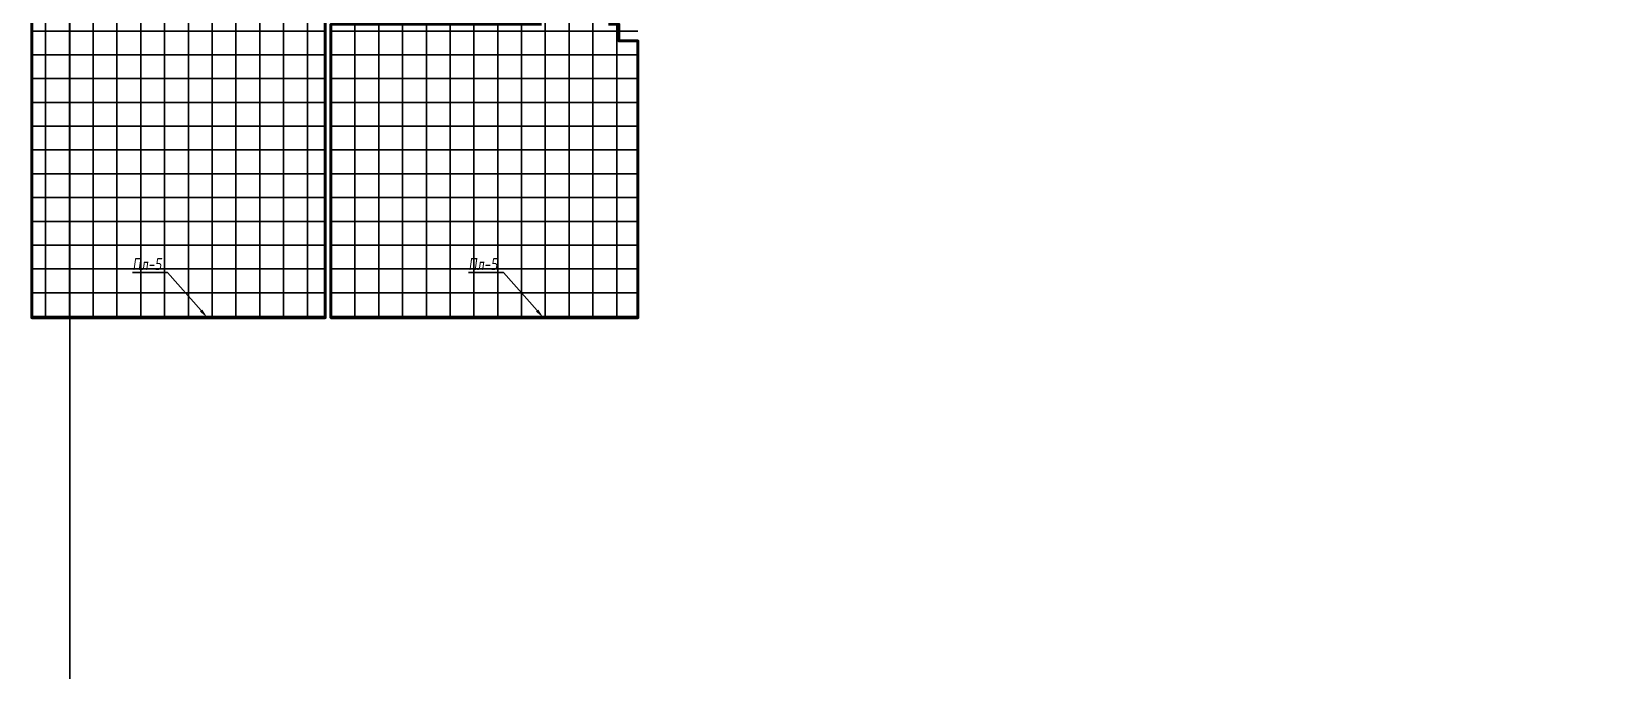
# Model space of a CAD drawing. Header units: millimetres. Extents: x -510890 to 418982, y -118257 to 141350.
# Drawn here: x 198111 to 231285, y -78575 to -65192 of the extents above; entities that cross this region are included whole.
import ezdxf
from ezdxf import colors
from ezdxf.entities.mleader import LeaderData, LeaderLine
from ezdxf.math import Vec2, Vec3

# ---------------------------------------------------------------- set-up
doc = ezdxf.new("R2010")
doc.units = ezdxf.units.MM
doc.layers.add('АР_Площадь контур', color=220, linetype='Continuous', lineweight=35, plot=False)
doc.styles.add('Архитект', font='isocpeur.ttf', dxfattribs={"width": 0.8, "oblique": 8})
pattern_1 = [(90, (2999.9, -126491.3), (-498.475, 0), []), (180, (2999.9, -126491.3), (-6e-14, -498.475), [])]

msp = doc.modelspace()

# ---------------------------------------------------------------- hatches: boundary and pattern name
at = {"layer": 'АР_Площадь контур', "true_color": 0x000000, "transparency": 33554687}
h = msp.add_hatch(dxfattribs=at)
h.set_pattern_fill('ANSI37', color=18, scale=157, angle=45, style=0)
h.set_pattern_definition(pattern_1)
h.paths.add_polyline_path([(210190.5, -65035.6), (210810.5, -65035.6), (210810.5, -71185.6), (204380.6, -71185.8), (204380.6, -65035.6), (208790.5, -65035.6), (208790.5, -64735.6), (204560.5, -64735.6), (204560.5, -62515.6), (210835.5, -62515.6), (210835.5, -62735.6), (211035.5, -62735.6), (211035.5, -51445.6), (214875.5, -51445.6), (214875.5, -52583.1), (215175.5, -52583.1), (215175.5, -52246.8), (218930.5, -52246.8), (218930.5, -52808.2), (219130.5, -52808.2), (219130.5, -54508.2), (218930.5, -54508.2), (218930.5, -55295.6), (215175.5, -55295.6), (215175.5, -54583.1), (214975.5, -54583.1), (214975.5, -64835.6), (211035.5, -64835.6), (211035.5, -64235.6), (210835.5, -64235.6), (210835.5, -64735.6), (210190.5, -64735.6)])
h = msp.add_hatch(dxfattribs=at)
h.set_pattern_fill('ANSI37', color=18, scale=157, angle=45, style=0)
h.set_pattern_definition(pattern_1)
h.paths.add_polyline_path([(204260.6, -71186.1), (198110.5, -71185.6), (198110.5, -62377.9), (199060.5, -62377.9), (204260.5, -62377.9), (204260.5, -62735.6), (204560.5, -62735.6), (204560.5, -64235.6), (204260.5, -64235.6)])

# ---------------------------------------------------------------- linework, layer by layer
at = {"layer": 'АР_Площадь контур', "ltscale": 40}
msp.add_lwpolyline([(284437.5, -118257.2), (198910.4, -118257.2), (198910.4, -34460), (284437.5, -34460)], close=True, dxfattribs=at)
msp.add_lwpolyline([(284437.5, -118257.2), (198910.4, -118257.2), (198910.4, -34460), (284437.5, -34460)], close=True, dxfattribs=at)
at = {"layer": 'АР_Площадь контур', "lineweight": 60}
for points in [[(204260.5, -62735.6), (204260.5, -62377.9), (198110.5, -62377.9), (198110.5, -71185.6), (204260.6, -71185.6), (204260.6, -64235.6)], [(208790.5, -65035.6), (204380.5, -65035.6), (204380.5, -71185.6), (210810.5, -71185.6), (210810.5, -65385.7), (210410.5, -65385.7), (210410.5, -65035.7), (210190.5, -65035.7)]]:
    msp.add_lwpolyline(points, dxfattribs=at)

# ---------------------------------------------------------------- leaders
at = {"layer": 'АР_Площадь контур'}
ml = msp.add_multileader_mtext('Standard', dxfattribs=at)
ml.set_content('Пл-5', color=256, style='Архитект')
ml.set_leader_properties(color=256, linetype='ByLayer', lineweight=-1)
ml.build(insert=Vec2(0, 0))
ml.multileader.update_dxf_attribs({"text_left_attachment_type": 6, "text_right_attachment_type": 6, "dogleg_length": 25, "arrow_head_size": 200})
ctx = ml.context
ctx.base_point, ctx.char_height, ctx.arrow_head_size, ctx.landing_gap_size, ctx.plane_origin = Vec3(200120.2, -70236.6), 250, 200, 100, Vec3(186619.6, -70976)
ctx.left_attachment, ctx.right_attachment = 6, 6
notes = []
notes.append((ctx, [(0, (1, 1, 0), (200955.5, -70236.6), (-1, 0), 25, [(1, [(201791, -71185.6)], 0, [])])]))
ctx.mtext.insert, ctx.mtext.width, ctx.mtext.defined_height, ctx.mtext.line_spacing_style, ctx.mtext.flow_direction = Vec3(200220.2, -69936.6), 3549.472, 1007.6, 2, 5
ml = msp.add_multileader_mtext('Standard', dxfattribs=at)
ml.set_content('Пл-5', color=256, style='Архитект')
ml.set_leader_properties(color=256, linetype='ByLayer', lineweight=-1)
ml.build(insert=Vec2(0, 0))
ml.multileader.update_dxf_attribs({"text_left_attachment_type": 6, "text_right_attachment_type": 6, "dogleg_length": 25, "arrow_head_size": 200})
ctx = ml.context
ctx.base_point, ctx.char_height, ctx.arrow_head_size, ctx.landing_gap_size, ctx.plane_origin = Vec3(207158.5, -70236.6), 250, 200, 100, Vec3(193657.9, -70976)
ctx.left_attachment, ctx.right_attachment = 6, 6
notes.append((ctx, [(0, (1, 1, 0), (207993.8, -70236.6), (-1, 0), 25, [(1, [(208829.3, -71185.6)], 0, [])])]))
ctx.mtext.insert, ctx.mtext.width, ctx.mtext.defined_height, ctx.mtext.line_spacing_style, ctx.mtext.flow_direction = Vec3(207258.5, -69936.6), 3549.472, 1007.6, 2, 5
for ctx, leaders in notes:
    for number, flags, end, landing, length, lines in leaders:
        leader = LeaderData()
        leader.index, (leader.has_last_leader_line, leader.has_dogleg_vector, leader.attachment_direction) = number, flags
        leader.last_leader_point, leader.dogleg_vector, leader.dogleg_length = Vec3(end), Vec3(landing), length
        for number, points, colour, breaks in lines:
            line = LeaderLine()
            line.index, line.vertices, line.color, line.breaks = number, Vec3.list(points), colors.encode_raw_color(colour), breaks
            leader.lines.append(line)
        ctx.leaders.append(leader)

doc.saveas('drawing.dxf')
